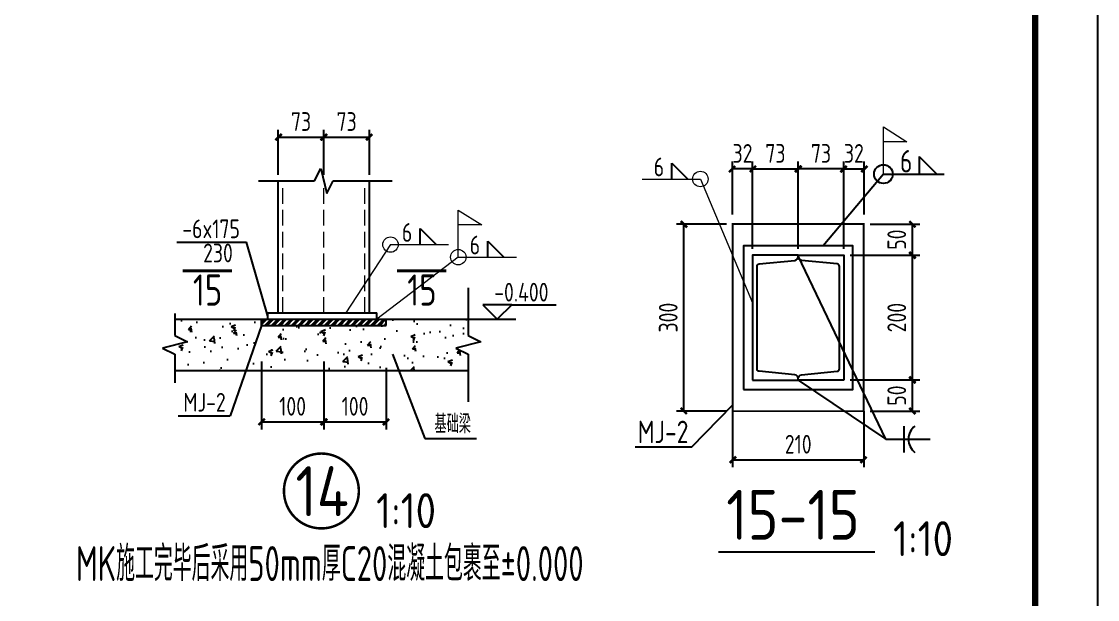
# Model space of a CAD drawing. Header units: millimetres. Extents: x 865974 to 875117, y 41124 to 44891.
# Drawn here: x 870482.1 to 870654.5, y 41230.5 to 41323.1 of the extents above; entities that cross this region are included whole.
import ezdxf

# ---------------------------------------------------------------- set-up
doc = ezdxf.new("R2010")
doc.units = ezdxf.units.MM
doc.header["$LTSCALE"] = 1000
doc.header["$MEASUREMENT"] = 0
doc.linetypes.add('DASH', pattern=[0.35, 0.25, -0.1])
for name, color, linetype, lineweight in [('1', 4, 'Continuous', 70), ('LZ', 64, 'Continuous', 9), ('数字', 3, 'Continuous', 9), ('细实线', 1, 'Continuous', 20)]:
    doc.layers.add(name, color=color, linetype=linetype, lineweight=lineweight)
for name, color, linetype in [('D1', 112, 'Continuous'), ('D2', 6, 'Continuous'), ('DIM', 7, 'Continuous'), ('M_Prof', 2, 'Continuous'), ('PUB_DIM', 3, 'Continuous'), ('THIN', 7, 'Continuous'), ('尺寸标注', 7, 'Continuous'), ('文字', 7, 'Continuous'), ('柱子', 8, 'Continuous'), ('标注', 7, 'Continuous'), ('桩', 6, 'Continuous')]:
    doc.layers.add(name, color=color, linetype=linetype)
doc.styles.add('GBHZ', font='gbenor.shx', dxfattribs={"width": 0.9, "bigfont": 'gbcbig.shx'})
doc.dimstyles.new('Y10', dxfattribs={"dimscale": 0, "dimtxt": 3, "dimasz": 0.01, "dimexe": 1.2, "dimexo": 1, "dimgap": 1, "dimtad": 1, "dimdec": 0, "dimlfac": 10, "dimzin": 0, "dimdsep": 46, "dimtxsty": 'GBHZ', "dimblk1": 'DX', "dimblk2": 'DX', "dimsah": 1, "dimcen": 0.09, "dimdle": 1, "dimadec": 0, "dimazin": 0, "dimtfac": 1, "dimtdec": 0, "dimtix": 1, "dimtmove": 2, "dimatfit": 3, "dimldrblk": 'DX', "dimfxl": 0, "dimtolj": 1, "dimtzin": 0, "dimarcsym": 0})

# ---------------------------------------------------------------- blocks, each defined once
blk = doc.blocks.new('DX')
at = {"color": 0, "linetype": 'ByBlock', "const_width": 40}
blk.add_lwpolyline([(-54, -51), (46, 49)], dxfattribs=at)
blk = doc.blocks.new('*D67')
at = {"layer": 'Defpoints', "color": 0, "transparency": 16777216}
for p in [(870530.53, 41269.64), (870540.53, 41268.64), (870540.53, 41258.95)]:
    blk.add_point(p, dxfattribs=at)
at = {"layer": 'DIM', "color": 0, "lineweight": -2, "transparency": 16777216}
for p, q in [((870530.53, 41268.64), (870530.53, 41257.75)), ((870540.53, 41267.64), (870540.53, 41257.75)), ((870530.54, 41258.95), (870540.52, 41258.95))]:
    blk.add_line(p, q, dxfattribs=at)
at = {"layer": 'DIM', "color": 0, "lineweight": -2, "transparency": 16777216, "xscale": 0.01, "yscale": 0.01, "zscale": 0.01, "rotation": 180}
blk.add_blockref('DX', (870530.53, 41258.95), dxfattribs=at)
at = {"layer": 'DIM', "color": 0, "lineweight": -2, "transparency": 16777216, "xscale": 0.01, "yscale": 0.01, "zscale": 0.01}
blk.add_blockref('DX', (870540.53, 41258.95), dxfattribs=at)
at = {"layer": 'DIM', "color": 0, "transparency": 16777216, "insert": (870535.53, 41261.45), "char_height": 3, "attachment_point": 5, "style": 'GBHZ'}
blk.add_mtext('\\A1;100', dxfattribs=at)
blk = doc.blocks.new('*D68')
at = {"layer": 'Defpoints', "color": 0, "transparency": 16777216}
for p in [(870520.53, 41269.64), (870530.53, 41269.64), (870530.53, 41258.95)]:
    blk.add_point(p, dxfattribs=at)
at = {"layer": 'DIM', "color": 0, "lineweight": -2, "transparency": 16777216}
for p, q in [((870520.53, 41268.64), (870520.53, 41257.75)), ((870530.53, 41268.64), (870530.53, 41257.75)), ((870520.54, 41258.95), (870530.52, 41258.95))]:
    blk.add_line(p, q, dxfattribs=at)
at = {"layer": 'DIM', "color": 0, "lineweight": -2, "transparency": 16777216, "xscale": 0.01, "yscale": 0.01, "zscale": 0.01, "rotation": 180}
blk.add_blockref('DX', (870520.53, 41258.95), dxfattribs=at)
at = {"layer": 'DIM', "color": 0, "lineweight": -2, "transparency": 16777216, "xscale": 0.01, "yscale": 0.01, "zscale": 0.01}
blk.add_blockref('DX', (870530.53, 41258.95), dxfattribs=at)
at = {"layer": 'DIM', "color": 0, "transparency": 16777216, "insert": (870525.53, 41261.45), "char_height": 3, "attachment_point": 5, "style": 'GBHZ'}
blk.add_mtext('\\A1;100', dxfattribs=at)
blk = doc.blocks.new('*D60')
at = {"layer": 'Defpoints', "color": 0, "transparency": 16777216}
for p in [(870537.83, 41304.59), (870530.53, 41297.57), (870537.83, 41297.57)]:
    blk.add_point(p, dxfattribs=at)
at = {"layer": 'DIM', "color": 0, "lineweight": -2, "transparency": 16777216}
for p, q in [((870530.53, 41298.57), (870530.53, 41305.79)), ((870537.83, 41298.57), (870537.83, 41305.79)), ((870530.54, 41304.59), (870537.82, 41304.59))]:
    blk.add_line(p, q, dxfattribs=at)
at = {"layer": 'DIM', "color": 0, "lineweight": -2, "transparency": 16777216, "xscale": 0.01, "yscale": 0.01, "zscale": 0.01, "rotation": 180}
blk.add_blockref('DX', (870530.53, 41304.59), dxfattribs=at)
at = {"layer": 'DIM', "color": 0, "lineweight": -2, "transparency": 16777216, "xscale": 0.01, "yscale": 0.01, "zscale": 0.01}
blk.add_blockref('DX', (870537.83, 41304.59), dxfattribs=at)
at = {"layer": 'DIM', "color": 0, "transparency": 16777216, "insert": (870534.18, 41307.09), "char_height": 3, "attachment_point": 5, "style": 'GBHZ'}
blk.add_mtext('\\A1;73', dxfattribs=at)
blk = doc.blocks.new('*D61')
at = {"layer": 'Defpoints', "color": 0, "transparency": 16777216}
for p in [(870530.53, 41304.59), (870523.24, 41297.57), (870530.53, 41297.57)]:
    blk.add_point(p, dxfattribs=at)
at = {"layer": 'DIM', "color": 0, "lineweight": -2, "transparency": 16777216}
for p, q in [((870523.24, 41298.57), (870523.24, 41305.79)), ((870530.53, 41298.57), (870530.53, 41305.79)), ((870523.25, 41304.59), (870530.52, 41304.59))]:
    blk.add_line(p, q, dxfattribs=at)
at = {"layer": 'DIM', "color": 0, "lineweight": -2, "transparency": 16777216, "xscale": 0.01, "yscale": 0.01, "zscale": 0.01, "rotation": 180}
blk.add_blockref('DX', (870523.24, 41304.59), dxfattribs=at)
at = {"layer": 'DIM', "color": 0, "lineweight": -2, "transparency": 16777216, "xscale": 0.01, "yscale": 0.01, "zscale": 0.01}
blk.add_blockref('DX', (870530.53, 41304.59), dxfattribs=at)
at = {"layer": 'DIM', "color": 0, "transparency": 16777216, "insert": (870526.88, 41307.09), "char_height": 3, "attachment_point": 5, "style": 'GBHZ'}
blk.add_mtext('\\A1;73', dxfattribs=at)
blk = doc.blocks.new('*D62')
at = {"layer": 'Defpoints', "color": 0, "transparency": 16777216}
for p in [(870606.52, 41299.49), (870606.52, 41285.67), (870613.82, 41285.67)]:
    blk.add_point(p, dxfattribs=at)
at = {"layer": 'DIM', "color": 0, "lineweight": -2, "transparency": 16777216}
for p, q in [((870606.52, 41286.67), (870606.52, 41300.69)), ((870613.82, 41286.67), (870613.82, 41300.69)), ((870613.81, 41299.49), (870606.53, 41299.49))]:
    blk.add_line(p, q, dxfattribs=at)
at = {"layer": 'DIM', "color": 0, "lineweight": -2, "transparency": 16777216, "xscale": 0.01, "yscale": 0.01, "zscale": 0.01, "rotation": 180}
blk.add_blockref('DX', (870606.52, 41299.49), dxfattribs=at)
at = {"layer": 'DIM', "color": 0, "lineweight": -2, "transparency": 16777216, "xscale": 0.01, "yscale": 0.01, "zscale": 0.01}
blk.add_blockref('DX', (870613.82, 41299.49), dxfattribs=at)
at = {"layer": 'DIM', "color": 0, "transparency": 16777216, "insert": (870610.17, 41301.99), "char_height": 3, "attachment_point": 5, "style": 'GBHZ'}
blk.add_mtext('\\A1;73', dxfattribs=at)
blk = doc.blocks.new('*D63')
at = {"layer": 'Defpoints', "color": 0, "transparency": 16777216}
for p in [(870595.97, 41299.49), (870595.97, 41291.17), (870599.22, 41285.67)]:
    blk.add_point(p, dxfattribs=at)
at = {"layer": 'DIM', "color": 0, "lineweight": -2, "transparency": 16777216}
for p, q in [((870595.97, 41292.17), (870595.97, 41300.69)), ((870599.22, 41286.67), (870599.22, 41300.69)), ((870595.96, 41299.49), (870595.95, 41299.49)), ((870599.22, 41299.49), (870595.97, 41299.49)), ((870599.23, 41299.49), (870599.24, 41299.49))]:
    blk.add_line(p, q, dxfattribs=at)
at = {"layer": 'DIM', "color": 0, "lineweight": -2, "transparency": 16777216, "xscale": 0.01, "yscale": 0.01, "zscale": 0.01}
blk.add_blockref('DX', (870595.97, 41299.49), dxfattribs=at)
at = {"layer": 'DIM', "color": 0, "lineweight": -2, "transparency": 16777216, "xscale": 0.01, "yscale": 0.01, "zscale": 0.01, "rotation": 180}
blk.add_blockref('DX', (870599.22, 41299.49), dxfattribs=at)
at = {"layer": 'DIM', "color": 0, "transparency": 16777216, "insert": (870597.6, 41301.99), "char_height": 3, "attachment_point": 5, "style": 'GBHZ'}
blk.add_mtext('\\A1;32', dxfattribs=at)
blk = doc.blocks.new('*D64')
at = {"layer": 'Defpoints', "color": 0, "transparency": 16777216}
for p in [(870588.2, 41290.67), (870596.02, 41290.67), (870596.02, 41260.67)]:
    blk.add_point(p, dxfattribs=at)
at = {"layer": 'DIM', "color": 0, "lineweight": -2, "transparency": 16777216}
for p, q in [((870595.02, 41290.67), (870587, 41290.67)), ((870588.2, 41260.68), (870588.2, 41290.66)), ((870595.02, 41260.67), (870587, 41260.67))]:
    blk.add_line(p, q, dxfattribs=at)
at = {"layer": 'DIM', "color": 0, "lineweight": -2, "transparency": 16777216, "xscale": 0.01, "yscale": 0.01, "zscale": 0.01}
for p, rotation in [((870588.2, 41290.67), 90), ((870588.2, 41260.67), 270)]:
    blk.add_blockref('DX', p, dxfattribs=dict(at, rotation=rotation))
at = {"layer": 'DIM', "color": 0, "transparency": 16777216, "insert": (870585.7, 41275.67), "char_height": 3, "attachment_point": 5, "rotation": 90, "style": 'GBHZ'}
blk.add_mtext('\\A1;300', dxfattribs=at)
blk = doc.blocks.new('*D65')
at = {"layer": 'Defpoints', "color": 0, "transparency": 16777216}
for p in [(870606.52, 41299.49), (870599.22, 41285.67), (870606.52, 41285.67)]:
    blk.add_point(p, dxfattribs=at)
at = {"layer": 'DIM', "color": 0, "lineweight": -2, "transparency": 16777216}
for p, q in [((870599.22, 41286.67), (870599.22, 41300.69)), ((870606.52, 41286.67), (870606.52, 41300.69)), ((870599.23, 41299.49), (870606.51, 41299.49))]:
    blk.add_line(p, q, dxfattribs=at)
at = {"layer": 'DIM', "color": 0, "lineweight": -2, "transparency": 16777216, "xscale": 0.01, "yscale": 0.01, "zscale": 0.01, "rotation": 180}
blk.add_blockref('DX', (870599.22, 41299.49), dxfattribs=at)
at = {"layer": 'DIM', "color": 0, "lineweight": -2, "transparency": 16777216, "xscale": 0.01, "yscale": 0.01, "zscale": 0.01}
blk.add_blockref('DX', (870606.52, 41299.49), dxfattribs=at)
at = {"layer": 'DIM', "color": 0, "transparency": 16777216, "insert": (870602.87, 41301.99), "char_height": 3, "attachment_point": 5, "style": 'GBHZ'}
blk.add_mtext('\\A1;73', dxfattribs=at)
blk = doc.blocks.new('*D66')
at = {"layer": 'Defpoints', "color": 0, "transparency": 16777216}
for p in [(870617.07, 41299.49), (870617.07, 41291.17), (870613.82, 41285.67)]:
    blk.add_point(p, dxfattribs=at)
at = {"layer": 'DIM', "color": 0, "lineweight": -2, "transparency": 16777216}
for p, q in [((870613.82, 41286.67), (870613.82, 41300.69)), ((870617.07, 41292.17), (870617.07, 41300.69)), ((870613.81, 41299.49), (870613.8, 41299.49)), ((870613.82, 41299.49), (870617.07, 41299.49)), ((870617.08, 41299.49), (870617.09, 41299.49))]:
    blk.add_line(p, q, dxfattribs=at)
at = {"layer": 'DIM', "color": 0, "lineweight": -2, "transparency": 16777216, "xscale": 0.01, "yscale": 0.01, "zscale": 0.01}
blk.add_blockref('DX', (870613.82, 41299.49), dxfattribs=at)
at = {"layer": 'DIM', "color": 0, "lineweight": -2, "transparency": 16777216, "xscale": 0.01, "yscale": 0.01, "zscale": 0.01, "rotation": 180}
blk.add_blockref('DX', (870617.07, 41299.49), dxfattribs=at)
at = {"layer": 'DIM', "color": 0, "transparency": 16777216, "insert": (870615.44, 41301.99), "char_height": 3, "attachment_point": 5, "style": 'GBHZ'}
blk.add_mtext('\\A1;32', dxfattribs=at)
blk = doc.blocks.new('*D545')
at = {"layer": 'Defpoints', "color": 0, "transparency": 16777216}
for p in [(870613.82, 41265.67), (870624.81, 41265.67), (870617.02, 41260.67)]:
    blk.add_point(p, dxfattribs=at)
at = {"layer": 'DIM', "color": 0, "lineweight": -2, "transparency": 16777216}
for p, q in [((870614.82, 41265.67), (870626.01, 41265.67)), ((870624.81, 41260.68), (870624.81, 41265.66)), ((870618.02, 41260.67), (870626.01, 41260.67))]:
    blk.add_line(p, q, dxfattribs=at)
at = {"layer": 'DIM', "color": 0, "lineweight": -2, "transparency": 16777216, "xscale": 0.01, "yscale": 0.01, "zscale": 0.01}
for p, rotation in [((870624.81, 41265.67), 90), ((870624.81, 41260.67), 270)]:
    blk.add_blockref('DX', p, dxfattribs=dict(at, rotation=rotation))
at = {"layer": 'DIM', "color": 0, "transparency": 16777216, "insert": (870622.31, 41263.17), "char_height": 3, "attachment_point": 5, "rotation": 90, "style": 'GBHZ'}
blk.add_mtext('\\A1;50', dxfattribs=at)
blk = doc.blocks.new('*D546')
at = {"layer": 'Defpoints', "color": 0, "transparency": 16777216}
for p in [(870613.82, 41285.67), (870624.81, 41285.67), (870613.82, 41265.67)]:
    blk.add_point(p, dxfattribs=at)
at = {"layer": 'DIM', "color": 0, "lineweight": -2, "transparency": 16777216}
for p, q in [((870614.82, 41285.67), (870626.01, 41285.67)), ((870624.81, 41265.68), (870624.81, 41285.66)), ((870614.82, 41265.67), (870626.01, 41265.67))]:
    blk.add_line(p, q, dxfattribs=at)
at = {"layer": 'DIM', "color": 0, "lineweight": -2, "transparency": 16777216, "xscale": 0.01, "yscale": 0.01, "zscale": 0.01}
for p, rotation in [((870624.81, 41285.67), 90), ((870624.81, 41265.67), 270)]:
    blk.add_blockref('DX', p, dxfattribs=dict(at, rotation=rotation))
at = {"layer": 'DIM', "color": 0, "transparency": 16777216, "insert": (870622.31, 41275.67), "char_height": 3, "attachment_point": 5, "rotation": 90, "style": 'GBHZ'}
blk.add_mtext('\\A1;200', dxfattribs=at)
blk = doc.blocks.new('*D547')
at = {"layer": 'Defpoints', "color": 0, "transparency": 16777216}
for p in [(870617.02, 41290.67), (870624.81, 41290.67), (870613.82, 41285.67)]:
    blk.add_point(p, dxfattribs=at)
at = {"layer": 'DIM', "color": 0, "lineweight": -2, "transparency": 16777216}
for p, q in [((870618.02, 41290.67), (870626.01, 41290.67)), ((870624.81, 41285.68), (870624.81, 41290.66)), ((870614.82, 41285.67), (870626.01, 41285.67))]:
    blk.add_line(p, q, dxfattribs=at)
at = {"layer": 'DIM', "color": 0, "lineweight": -2, "transparency": 16777216, "xscale": 0.01, "yscale": 0.01, "zscale": 0.01}
for p, rotation in [((870624.81, 41290.67), 90), ((870624.81, 41285.67), 270)]:
    blk.add_blockref('DX', p, dxfattribs=dict(at, rotation=rotation))
at = {"layer": 'DIM', "color": 0, "transparency": 16777216, "insert": (870622.31, 41288.17), "char_height": 3, "attachment_point": 5, "rotation": 90, "style": 'GBHZ'}
blk.add_mtext('\\A1;50', dxfattribs=at)
blk = doc.blocks.new('*D549')
at = {"layer": 'Defpoints', "color": 0, "transparency": 16777216}
for p in [(870596.02, 41261.67), (870617.02, 41261.67), (870617.02, 41252.87)]:
    blk.add_point(p, dxfattribs=at)
at = {"layer": 'DIM', "color": 0, "lineweight": -2, "transparency": 16777216}
for p, q in [((870596.02, 41260.67), (870596.02, 41251.67)), ((870617.02, 41260.67), (870617.02, 41251.67)), ((870596.03, 41252.87), (870617.01, 41252.87))]:
    blk.add_line(p, q, dxfattribs=at)
at = {"layer": 'DIM', "color": 0, "lineweight": -2, "transparency": 16777216, "xscale": 0.01, "yscale": 0.01, "zscale": 0.01, "rotation": 180}
blk.add_blockref('DX', (870596.02, 41252.87), dxfattribs=at)
at = {"layer": 'DIM', "color": 0, "lineweight": -2, "transparency": 16777216, "xscale": 0.01, "yscale": 0.01, "zscale": 0.01}
blk.add_blockref('DX', (870617.02, 41252.87), dxfattribs=at)
at = {"layer": 'DIM', "color": 0, "transparency": 16777216, "insert": (870606.52, 41255.37), "char_height": 3, "attachment_point": 5, "style": 'GBHZ'}
blk.add_mtext('\\A1;210', dxfattribs=at)

msp = doc.modelspace()

# ---------------------------------------------------------------- hatches: boundary and pattern name
at = {"layer": '柱子'}
h = msp.add_hatch(dxfattribs=at)
h.set_pattern_fill('AR-CONC', color=256, style=0)
h.set_pattern_definition([(50, (391732.016, 103046.551), (7.172601826, -0.62752135), [0.75, -8.25]), (355, (391732.016, 103046.551), (-1.38751334, 7.52192134), [0.6, -6.6]), (100.4514, (391732.614, 103046.499), (5.78509382, 6.89439542), [0.6374019, -7.01142112]), (46.1842, (391732.016, 103048.551), (10.67241049, -1.65519014), [1.125, -12.375]), (96.6356, (391732.905, 103048.413), (9.34662706, 9.7411787), [0.95610288, -10.51713]), (351.1842, (391732.016, 103048.551), (9.34661945, 9.741186), [0.9, -9.9]), (21, (391733.016, 103048.051), (5.96907052, -4.02618891), [0.75, -8.25]), (326, (391733.016, 103048.051), (2.43315332, 7.25150045), [0.6, -6.6]), (71.4514, (391733.5134, 103047.716), (8.40222629, 3.22530497), [0.6374019, -7.01142112]), (37.5, (391732.016, 103046.5513), (0.121598553, 3.328938538), [0, -6.52, 0, -6.7, 0, -6.625]), (7.5, (391732.016, 103046.5513), (2.630695374, 3.94411712), [0, -3.82, 0, -6.37, 0, -2.525]), (327.5, (391729.786, 103046.5513), (5.338224362, -0.225548717), [0, -2.5, 0, -7.8, 0, -10.35]), (317.5, (391728.786, 103046.5513), (5.831861693, 1.001049823), [0, -3.25, 0, -5.18, 0, -7.35])])
h.paths.add_polyline_path([(870520.534, 41274.422), (870520.534, 41275.422), (870506.675, 41275.422), (870506.675, 41272.794), (870508.675, 41271.794), (870504.675, 41270.794), (870506.675, 41269.794), (870506.675, 41267.166), (870553.666, 41267.166), (870553.666, 41269.794), (870551.666, 41270.794), (870555.666, 41271.794), (870553.666, 41272.794), (870553.666, 41275.422), (870540.534, 41275.422), (870540.534, 41274.422)])
h = msp.add_hatch(dxfattribs=at)
h.set_pattern_fill('ANSI32', color=256, scale=2, style=0)
h.set_pattern_definition([(45, (391732.01594, 103046.55126), (-0.5303300859, 0.5303300859), []), (45, (391732.3695, 103046.55126), (-0.5303300859, 0.5303300859), [])])
h.paths.add_polyline_path([(870540.534, 41274.422), (870540.534, 41275.422), (870520.534, 41275.422), (870520.534, 41274.422)])

# ---------------------------------------------------------------- linework, layer by layer
at = {"color": 0}
msp.add_line((870654.459, 41717.604), (870654.459, 41123.604), dxfattribs=at)
at = {"color": 0, "const_width": 1}
msp.add_lwpolyline([(870644.459, 41133.604), (869838.459, 41133.604), (869838.459, 41707.604), (870644.459, 41707.604)], close=True, dxfattribs=at)
at = {"linetype": 'ByBlock', "ltscale": 0.5, "const_width": 0.4}
msp.add_lwpolyline([(870524.139, 41247.88, 1), (870536.139, 41247.88, 1)], format="xyb", close=True, dxfattribs=at)
at = {"layer": '1', "color": 2, "const_width": 0.48}
for points in [[(870507.907, 41283.156), (870515.829, 41283.156)], [(870542.246, 41283.156), (870550.168, 41283.156)]]:
    msp.add_lwpolyline(points, dxfattribs=at)
at = {"layer": 'D1', "color": 251}
for p, q in [((870586.285, 41300.446), (870588.854, 41297.877)), ((870586.285, 41297.877), (870586.285, 41300.446)), ((870545.948, 41289.941), (870548.517, 41287.372)), ((870545.948, 41287.372), (870545.948, 41289.941)), ((870556.812, 41287.923), (870559.382, 41285.354)), ((870556.812, 41285.354), (870556.812, 41287.923))]:
    msp.add_line(p, q, dxfattribs=at)
at = {"layer": 'D1'}
for p, q in [((870560.619, 41277.726), (870556.011, 41277.726)), ((870556.011, 41277.726), (870558.315, 41275.422)), ((870560.619, 41277.726), (870558.315, 41275.422)), ((870560.619, 41277.726), (870567.735, 41277.726))]:
    msp.add_line(p, q, dxfattribs=at)
msp.add_lwpolyline([(870553.666, 41275.422), (870561.261, 41275.422)], dxfattribs=at)
at = {"layer": 'D2'}
for p, q in [((870523.235, 41276.422), (870523.235, 41297.568)), ((870537.832, 41276.422), (870537.832, 41297.568)), ((870521.535, 41276.422), (870539.032, 41276.422)), ((870521.535, 41275.422), (870521.535, 41276.422)), ((870539.032, 41275.422), (870539.032, 41276.422))]:
    msp.add_line(p, q, dxfattribs=at)
at = {"layer": 'LZ', "color": 251, "linetype": 'DASH', "ltscale": 0.01}
for p, q in [((870523.959, 41276.422), (870523.959, 41297.568)), ((870530.534, 41276.422), (870530.534, 41297.568)), ((870537.108, 41276.422), (870537.108, 41297.568))]:
    msp.add_line(p, q, dxfattribs=at)
at = {"layer": 'M_Prof'}
for points in [[(870599.221, 41265.666), (870606.521, 41265.666), (870606.521, 41265.886, 0.383864), (870605.976, 41266.49), (870600.267, 41267.061, -0.383864), (870599.921, 41267.446), (870599.921, 41283.886, -0.383864), (870600.267, 41284.271), (870605.976, 41284.842, 0.383864), (870606.521, 41285.446), (870606.521, 41285.666), (870599.221, 41285.666)], [(870613.821, 41265.666), (870606.521, 41265.666), (870606.521, 41265.886, -0.383864), (870607.065, 41266.49), (870612.774, 41267.061, 0.383864), (870613.121, 41267.446), (870613.121, 41283.886, 0.383864), (870612.774, 41284.271), (870607.065, 41284.842, -0.383864), (870606.521, 41285.446), (870606.521, 41285.666), (870613.821, 41285.666)]]:
    msp.add_lwpolyline(points, format="xyb", close=True, dxfattribs=at)
at = {"layer": 'THIN'}
for p, q in [((870529.034, 41297.568), (870530.034, 41299.568)), ((870530.034, 41299.568), (870531.034, 41295.568)), ((870520.063, 41297.568), (870529.034, 41297.568)), ((870531.034, 41295.568), (870532.034, 41297.568)), ((870532.034, 41297.568), (870541.478, 41297.568)), ((870553.666, 41280.422), (870553.666, 41272.794)), ((870506.675, 41276.341), (870506.675, 41272.794)), ((870506.675, 41272.794), (870508.675, 41271.794)), ((870553.666, 41272.794), (870555.666, 41271.794)), ((870508.675, 41271.794), (870504.675, 41270.794)), ((870504.675, 41270.794), (870506.675, 41269.794)), ((870555.666, 41271.794), (870551.666, 41270.794)), ((870551.666, 41270.794), (870553.666, 41269.794)), ((870506.675, 41269.794), (870506.675, 41265.193)), ((870553.666, 41269.794), (870553.666, 41262.166))]:
    msp.add_line(p, q, dxfattribs=at)
at = {"layer": '尺寸标注', "color": 6, "linetype": 'ByBlock'}
for p, q in [((870620.164, 41298.671), (870610.521, 41287.166)), ((870620.561, 41256.174), (870606.521, 41285.556)), ((870606.521, 41265.666), (870620.561, 41256.174)), ((870589.406, 41254.878), (870596.021, 41261.666)), ((870620.561, 41256.174), (870627.671, 41256.174)), ((870589.406, 41254.878), (870580.413, 41254.878))]:
    msp.add_line(p, q, dxfattribs=at)
at = {"layer": '尺寸标注', "color": 6, "linetype": 'ByBlock', "const_width": 0.3}
msp.add_lwpolyline([(870617.021, 41260.666), (870596.021, 41260.666), (870596.021, 41290.666), (870617.021, 41290.666), (870617.021, 41260.666)], dxfattribs=at)
at = {"layer": '尺寸标注', "color": 6, "linetype": 'ByBlock'}
msp.add_circle((870620.164, 41298.671), 1.5, dxfattribs=at)
at = {"layer": '文字', "color": 6, "const_width": 0.32}
msp.add_lwpolyline([(870593.744, 41238.108), (870618.839, 41238.108)], dxfattribs=at)
at = {"layer": '柱子'}
for p, q in [((870506.994, 41287.739), (870518.155, 41287.739)), ((870521.535, 41275.922), (870518.155, 41287.739)), ((870506.675, 41275.422), (870553.666, 41275.422)), ((870520.534, 41274.422), (870515.533, 41259.939)), ((870520.534, 41274.422), (870520.534, 41275.422)), ((870520.534, 41275.422), (870540.534, 41275.422)), ((870520.534, 41274.422), (870540.534, 41274.422)), ((870540.534, 41274.422), (870540.534, 41275.422)), ((870541.554, 41269.822), (870546.721, 41256.313)), ((870506.675, 41267.166), (870553.666, 41267.166)), ((870507.171, 41259.939), (870515.533, 41259.939)), ((870546.721, 41256.313), (870554.99, 41256.313))]:
    msp.add_line(p, q, dxfattribs=at)
at = {"layer": '标注'}
msp.add_line((870623.497, 41254.065), (870623.497, 41258.283), dxfattribs=at)
msp.add_lwpolyline([(870597.771, 41264.166), (870615.271, 41264.166), (870615.271, 41287.166), (870597.771, 41287.166)], close=True, dxfattribs=at)
msp.add_arc((870626.85, 41256.174), 2.662, 127.60773, 232.39227, dxfattribs=at)
at = {"layer": '桩'}
for p, q in [((870625.914, 41301.483), (870628.727, 41298.671)), ((870625.914, 41301.483), (870625.914, 41298.671)), ((870620.164, 41298.671), (870629.895, 41298.671))]:
    msp.add_line(p, q, dxfattribs=at)
at = {"layer": '细实线', "color": 251}
for p, q in [((870620.164, 41298.671), (870620.164, 41306.232)), ((870620.164, 41306.232), (870623.92, 41303.861)), ((870623.92, 41303.861), (870620.164, 41303.861)), ((870581.544, 41297.877), (870590.85, 41297.877)), ((870590.85, 41297.877), (870599.221, 41278.055)), ((870552.072, 41292.915), (870555.828, 41290.544)), ((870552.072, 41285.354), (870552.072, 41292.915)), ((870555.828, 41290.544), (870552.072, 41290.544)), ((870541.207, 41287.372), (870534.036, 41276.422)), ((870541.207, 41287.372), (870550.513, 41287.372)), ((870552.072, 41285.354), (870539.032, 41275.422)), ((870552.072, 41285.354), (870561.377, 41285.354))]:
    msp.add_line(p, q, dxfattribs=at)
for centre in [(870590.85, 41297.877), (870541.207, 41287.372), (870552.072, 41285.354)]:
    msp.add_circle(centre, 1.238, dxfattribs=at)
for points in [[(870620.164, 41303.861), (870620.164, 41306.232), (870623.92, 41303.861), (870620.164, 41303.861)], [(870552.072, 41290.544), (870552.072, 41292.915), (870555.828, 41290.544), (870552.072, 41290.544)]]:
    msp.add_solid(points, dxfattribs=at)

# ---------------------------------------------------------------- texts
at = {"style": 'GBHZ', "width": 0.9}
for s, p in [('6', (870622.815, 41298.932)), ('MJ-2', (870580.811, 41255.548))]:
    msp.add_text(s, height=3.6, dxfattribs=at).set_placement(p)
at = {"layer": 'D1', "style": 'GBHZ', "width": 0.9}
msp.add_text('-0.400', height=3, dxfattribs=at).set_placement((870557.824, 41278.244))
at = {"layer": 'PUB_DIM', "style": 'GBHZ', "width": 0.9}
for p in [(870509.555, 41277.589), (870543.893, 41277.589)]:
    msp.add_text('15', height=5, dxfattribs=at).set_placement(p)
at = {"layer": '数字', "style": 'GBHZ', "width": 0.9}
for s, p in [('6', (870583.376, 41298.324)), ('-6x175', (870507.86, 41288.399)), ('6', (870543.038, 41287.819)), ('6', (870553.903, 41285.801)), ('230', (870511.192, 41284.526)), ('MJ-2', (870508.037, 41260.599)), ('基础梁', (870548.26, 41257.141))]:
    msp.add_text(s, height=3, dxfattribs=at).set_placement(p)
at = {"layer": '文字', "color": 6, "style": 'GBHZ'}
for s, height, p in [('14', 8, (870525.992, 41243.846)), ('15-15', 8, (870594.995, 41240.059)), ('1:10', 5.6, (870538.906, 41241.928, -0.009)), ('1:10', 5.6, (870621.718, 41237.438))]:
    msp.add_text(s, height=height, dxfattribs=at).set_placement(p)
at = {"layer": '文字', "color": 6, "style": 'GBHZ', "width": 0.75}
msp.add_text('MK施工完毕后采用50mm厚C20混凝土包裹至%%P0.000', height=5.6, dxfattribs=at).set_placement((870490.814, 41233.441, -0.009))

# ---------------------------------------------------------------- dimensions: what is measured, and where the dimension line sits
at = {"layer": 'DIM'}
for base, p1, p2, picture, middle in [((870530.534, 41304.595), (870523.235, 41297.568), (870530.534, 41297.568), '*D61', (870526.885, 41307.095)), ((870537.832, 41304.595), (870530.534, 41297.568), (870537.832, 41297.568), '*D60', (870534.183, 41307.095)), ((870595.974, 41299.486), (870599.221, 41285.666), (870595.974, 41291.166), '*D63', (870597.597, 41301.986)), ((870606.521, 41299.486), (870613.821, 41285.666), (870606.521, 41285.666), '*D62', (870610.171, 41301.986)), ((870530.534, 41258.949), (870520.534, 41269.641), (870530.534, 41269.641), '*D68', (870525.534, 41261.449)), ((870540.534, 41258.949), (870530.534, 41269.641), (870540.534, 41268.641), '*D67', (870535.534, 41261.449)), ((870617.021, 41252.867), (870596.021, 41261.666), (870617.021, 41261.666), '*D549', (870606.521, 41255.367))]:
    dim = msp.add_linear_dim(base=base, p1=p1, p2=p2, dimstyle='Y10', override={"dimscale": 1}, dxfattribs=at)
    dim.commit()
    dim.dimension.update_dxf_attribs({"geometry": picture, "text_midpoint": middle})
for base, p1, p2, angle, picture, middle in [((870606.521, 41299.486), (870599.221, 41285.666), (870606.521, 41285.666), 180, '*D65', (870602.871, 41301.986)), ((870617.067, 41299.486), (870613.821, 41285.666), (870617.067, 41291.166), 180, '*D66', (870615.444, 41301.986)), ((870588.202, 41290.666), (870596.021, 41260.666), (870596.021, 41290.666), 90, '*D64', (870585.702, 41275.666)), ((870624.809, 41290.666), (870613.821, 41285.666), (870617.021, 41290.666), 90, '*D547', (870622.309, 41288.166)), ((870624.809, 41285.666), (870613.821, 41265.666), (870613.821, 41285.666), 90, '*D546', (870622.309, 41275.666)), ((870624.809, 41265.666), (870617.021, 41260.666), (870613.821, 41265.666), 90, '*D545', (870622.309, 41263.166))]:
    dim = msp.add_linear_dim(base=base, p1=p1, p2=p2, angle=angle, dimstyle='Y10', override={"dimscale": 1}, dxfattribs=at)
    dim.commit()
    dim.dimension.update_dxf_attribs({"geometry": picture, "text_midpoint": middle})

doc.saveas('drawing.dxf')
